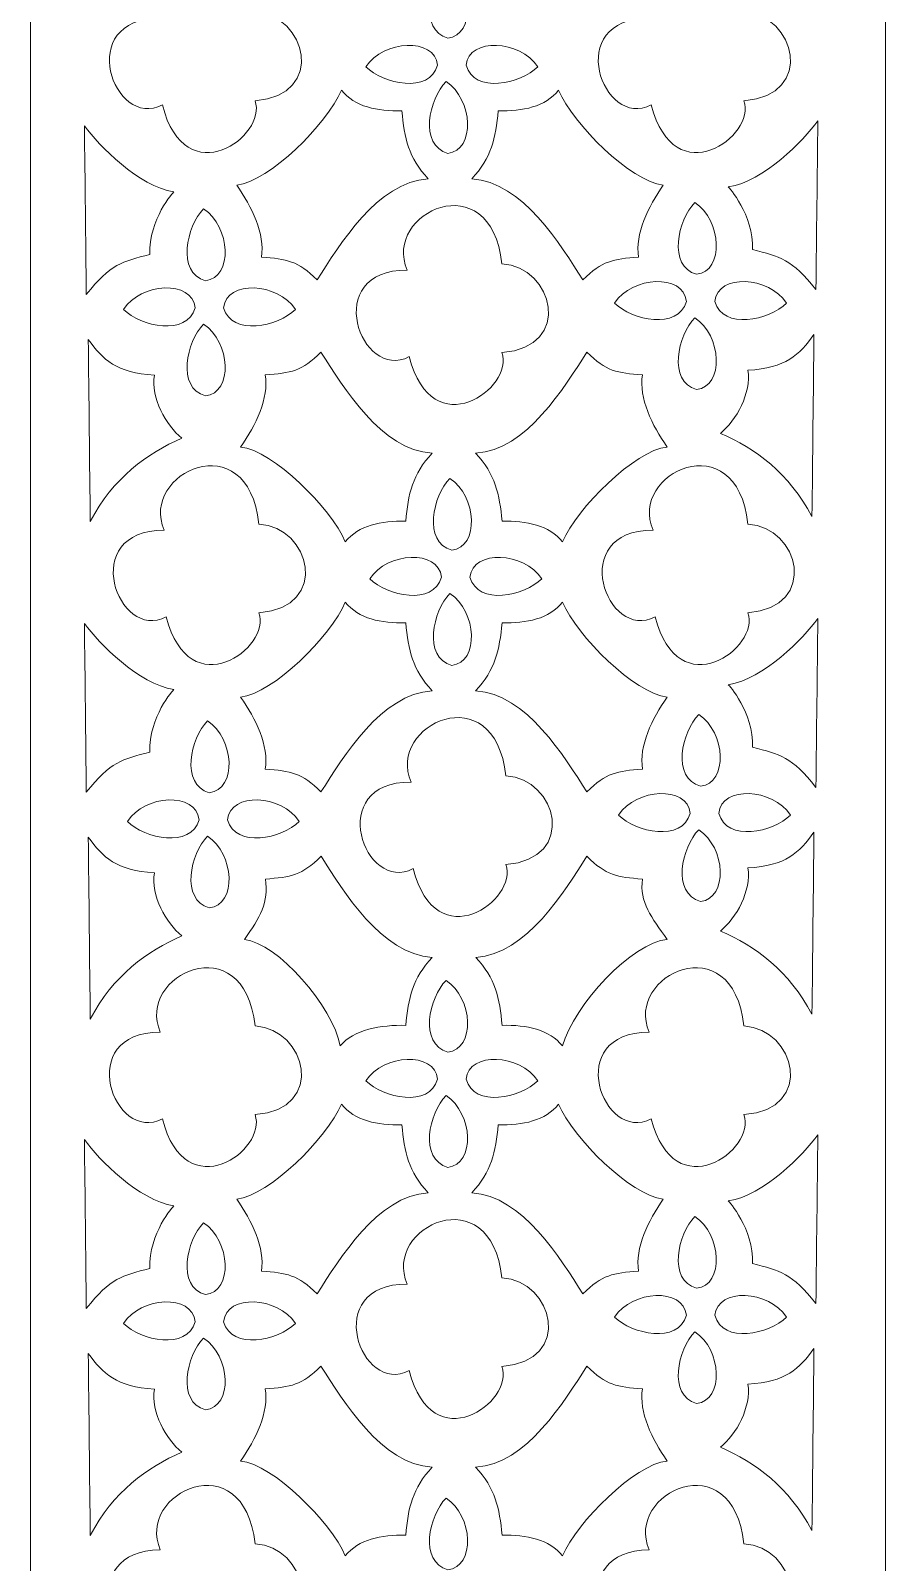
# Model space of a CAD drawing. Header units: centimetres. Extents: x -27.5 to -20.8, y -9.5 to 9.5.
# Drawn here: x -23.78 to -20.8, y -5.36 to -0.03 of the extents above; entities that cross this region are included whole.
import ezdxf

# ---------------------------------------------------------------- set-up
doc = ezdxf.new("R2010")
doc.units = ezdxf.units.CM
doc.header["$MEASUREMENT"] = 0
doc.layers.add('layer 1', color=7, linetype='Continuous')

msp = doc.modelspace()

# ---------------------------------------------------------------- linework, layer by layer
at = {"layer": 'layer 1', "color": 250, "lineweight": 9}
for points, knots in [([(-23.77503, 9.5), (-23.77503, 9.5), (-20.79884, 9.5), (-20.79884, 9.5), (-20.79884, 9.5), (-20.79884, 9.5), (-20.79884, -9.5), (-20.79884, -9.5), (-20.79884, -9.5), (-20.79884, -9.5), (-23.77503, -9.5), (-23.77503, -9.5), (-23.77503, -9.5), (-23.77503, -9.5), (-23.77503, 9.5), (-23.77503, 9.5)], [0, 0, 0, 0, 0.2, 0.2, 0.2, 0.2, 0.4, 0.4, 0.4, 0.4, 0.6, 0.6, 0.6, 0.6, 1, 1, 1, 1]), ([(-23.32351, 0.01209), (-23.6253, 0.01239), (-23.48585, -0.37872), (-23.31634, -0.28923), (-23.31634, -0.28923), (-23.23638, -0.60361), (-22.9496, -0.39825), (-22.99347, -0.27495), (-22.99347, -0.27495), (-22.74346, -0.25586), (-22.81469, 0.02399), (-22.99347, 0.03361), (-22.99347, 0.03361), (-23.03281, 0.38755), (-23.41033, 0.21126), (-23.32351, 0.01209)], [0, 0, 0, 0, 0.2, 0.2, 0.2, 0.2, 0.4, 0.4, 0.4, 0.4, 0.6, 0.6, 0.6, 0.6, 1, 1, 1, 1]), ([(-21.62119, 0.01209), (-21.92298, 0.01239), (-21.78353, -0.37872), (-21.61402, -0.28923), (-21.61402, -0.28923), (-21.53406, -0.60361), (-21.24728, -0.39825), (-21.29115, -0.27495), (-21.29115, -0.27495), (-21.04114, -0.25586), (-21.11237, 0.02399), (-21.29115, 0.03361), (-21.29115, 0.03361), (-21.33049, 0.38755), (-21.70801, 0.21126), (-21.62119, 0.01209)], [0, 0, 0, 0, 0.2, 0.2, 0.2, 0.2, 0.4, 0.4, 0.4, 0.4, 0.6, 0.6, 0.6, 0.6, 1, 1, 1, 1]), ([(-22.32843, 0.1925), (-22.38798, 0.13246), (-22.42354, -0.02853), (-22.32255, -0.05731), (-22.32255, -0.05731), (-22.22505, -0.04672), (-22.23454, 0.13123), (-22.32843, 0.1925)], [0, 0, 0, 0, 0.3333333, 0.3333333, 0.3333333, 0.3333333, 1, 1, 1, 1]), ([(-22.60772, -0.15725), (-22.54768, -0.2168), (-22.38669, -0.25237), (-22.35791, -0.15137), (-22.35791, -0.15137), (-22.3685, -0.05387), (-22.54646, -0.06336), (-22.60772, -0.15725)], [0, 0, 0, 0, 0.3333333, 0.3333333, 0.3333333, 0.3333333, 1, 1, 1, 1]), ([(-22.00914, -0.15725), (-22.06918, -0.2168), (-22.23017, -0.25237), (-22.25895, -0.15137), (-22.25895, -0.15137), (-22.24836, -0.05387), (-22.0704, -0.06336), (-22.00914, -0.15725)], [0, 0, 0, 0, 0.3333333, 0.3333333, 0.3333333, 0.3333333, 1, 1, 1, 1]), ([(-22.32843, -0.20855), (-22.38798, -0.26859), (-22.42354, -0.42957), (-22.32255, -0.45835), (-22.32255, -0.45835), (-22.22505, -0.44776), (-22.23454, -0.26981), (-22.32843, -0.20855)], [0, 0, 0, 0, 0.3333333, 0.3333333, 0.3333333, 0.3333333, 1, 1, 1, 1]), ([(-22.69288, -0.2385), (-22.64682, -0.29632), (-22.56793, -0.31231), (-22.48236, -0.31025), (-22.48236, -0.31025), (-22.47401, -0.40421), (-22.45879, -0.47492), (-22.39032, -0.54701), (-22.39032, -0.54701), (-22.56853, -0.5577), (-22.69913, -0.77758), (-22.77774, -0.89856), (-22.77774, -0.89856), (-22.84401, -0.83228), (-22.88288, -0.82595), (-22.97143, -0.81963), (-22.97143, -0.81963), (-22.95864, -0.73854), (-23.0042, -0.64441), (-23.05753, -0.56852), (-23.05753, -0.56852), (-22.94458, -0.55745), (-22.74271, -0.35555), (-22.69288, -0.2385)], [0, 0, 0, 0, 0.1428571, 0.1428571, 0.1428571, 0.1428571, 0.2857143, 0.2857143, 0.2857143, 0.2857143, 0.4285714, 0.4285714, 0.4285714, 0.4285714, 0.5714286, 0.5714286, 0.5714286, 0.5714286, 0.7142857, 0.7142857, 0.7142857, 0.7142857, 1, 1, 1, 1]), ([(-21.93664, -0.2385), (-21.9827, -0.29632), (-22.06159, -0.31231), (-22.14716, -0.31025), (-22.14716, -0.31025), (-22.15551, -0.40421), (-22.17074, -0.47492), (-22.2392, -0.54701), (-22.2392, -0.54701), (-22.061, -0.5577), (-21.93039, -0.77758), (-21.85179, -0.89856), (-21.85179, -0.89856), (-21.78551, -0.83228), (-21.74664, -0.82595), (-21.65809, -0.81963), (-21.65809, -0.81963), (-21.67089, -0.73854), (-21.62532, -0.64441), (-21.57199, -0.56852), (-21.57199, -0.56852), (-21.68494, -0.55745), (-21.88681, -0.35555), (-21.93664, -0.2385)], [0, 0, 0, 0, 0.1428571, 0.1428571, 0.1428571, 0.1428571, 0.2857143, 0.2857143, 0.2857143, 0.2857143, 0.4285714, 0.4285714, 0.4285714, 0.4285714, 0.5714286, 0.5714286, 0.5714286, 0.5714286, 0.7142857, 0.7142857, 0.7142857, 0.7142857, 1, 1, 1, 1]), ([(-23.58782, -0.36194), (-23.58543, -0.55564), (-23.58345, -0.75583), (-23.58106, -0.94954), (-23.58106, -0.94954), (-23.49705, -0.84324), (-23.45596, -0.83443), (-23.35976, -0.81022), (-23.35976, -0.81022), (-23.36463, -0.6876), (-23.27665, -0.59235), (-23.27599, -0.5923), (-23.27599, -0.5923), (-23.3999, -0.57311), (-23.53656, -0.43188), (-23.58782, -0.36194)], [0, 0, 0, 0, 0.2, 0.2, 0.2, 0.2, 0.4, 0.4, 0.4, 0.4, 0.6, 0.6, 0.6, 0.6, 1, 1, 1, 1]), ([(-21.0339, -0.34499), (-21.03629, -0.53869), (-21.03827, -0.73888), (-21.04066, -0.93259), (-21.04066, -0.93259), (-21.12467, -0.82629), (-21.16576, -0.81748), (-21.26196, -0.79327), (-21.26196, -0.79327), (-21.25709, -0.67065), (-21.34507, -0.5754), (-21.34573, -0.57535), (-21.34573, -0.57535), (-21.22182, -0.55616), (-21.08516, -0.41493), (-21.0339, -0.34499)], [0, 0, 0, 0, 0.2, 0.2, 0.2, 0.2, 0.4, 0.4, 0.4, 0.4, 0.6, 0.6, 0.6, 0.6, 1, 1, 1, 1]), ([(-22.46387, -0.86452), (-22.76567, -0.86421), (-22.62621, -1.25532), (-22.4567, -1.16584), (-22.4567, -1.16584), (-22.37674, -1.48021), (-22.08997, -1.27485), (-22.13383, -1.15155), (-22.13383, -1.15155), (-21.88382, -1.13246), (-21.95505, -0.85262), (-22.13383, -0.84299), (-22.13383, -0.84299), (-22.17318, -0.48905), (-22.55069, -0.66534), (-22.46387, -0.86452)], [0, 0, 0, 0, 0.2, 0.2, 0.2, 0.2, 0.4, 0.4, 0.4, 0.4, 0.6, 0.6, 0.6, 0.6, 1, 1, 1, 1]), ([(-21.46222, -0.62946), (-21.52177, -0.6895), (-21.55733, -0.85048), (-21.45634, -0.87927), (-21.45634, -0.87927), (-21.35883, -0.86867), (-21.36833, -0.69072), (-21.46222, -0.62946)], [0, 0, 0, 0, 0.3333333, 0.3333333, 0.3333333, 0.3333333, 1, 1, 1, 1]), ([(-23.17252, -0.65158), (-23.23207, -0.71162), (-23.26764, -0.8726), (-23.16664, -0.90139), (-23.16664, -0.90139), (-23.06914, -0.89079), (-23.07863, -0.71284), (-23.17252, -0.65158)], [0, 0, 0, 0, 0.3333333, 0.3333333, 0.3333333, 0.3333333, 1, 1, 1, 1]), ([(-23.45181, -1.00133), (-23.39177, -1.06088), (-23.23078, -1.09644), (-23.202, -0.99545), (-23.202, -0.99545), (-23.2126, -0.89795), (-23.39055, -0.90744), (-23.45181, -1.00133)], [0, 0, 0, 0, 0.3333333, 0.3333333, 0.3333333, 0.3333333, 1, 1, 1, 1]), ([(-22.85323, -1.00133), (-22.91328, -1.06088), (-23.07426, -1.09644), (-23.10304, -0.99545), (-23.10304, -0.99545), (-23.09245, -0.89795), (-22.9145, -0.90744), (-22.85323, -1.00133)], [0, 0, 0, 0, 0.3333333, 0.3333333, 0.3333333, 0.3333333, 1, 1, 1, 1]), ([(-21.7415, -0.97921), (-21.68146, -1.03876), (-21.52048, -1.07432), (-21.4917, -0.97333), (-21.4917, -0.97333), (-21.50229, -0.87582), (-21.68024, -0.88532), (-21.7415, -0.97921)], [0, 0, 0, 0, 0.3333333, 0.3333333, 0.3333333, 0.3333333, 1, 1, 1, 1]), ([(-21.14293, -0.97921), (-21.20297, -1.03876), (-21.36395, -1.07432), (-21.39274, -0.97333), (-21.39274, -0.97333), (-21.38214, -0.87582), (-21.20419, -0.88532), (-21.14293, -0.97921)], [0, 0, 0, 0, 0.3333333, 0.3333333, 0.3333333, 0.3333333, 1, 1, 1, 1]), ([(-23.17252, -1.05262), (-23.23207, -1.11266), (-23.26764, -1.27365), (-23.16664, -1.30243), (-23.16664, -1.30243), (-23.06914, -1.29184), (-23.07863, -1.11388), (-23.17252, -1.05262)], [0, 0, 0, 0, 0.3333333, 0.3333333, 0.3333333, 0.3333333, 1, 1, 1, 1]), ([(-21.46222, -1.0305), (-21.52177, -1.09054), (-21.55733, -1.25153), (-21.45634, -1.28031), (-21.45634, -1.28031), (-21.35883, -1.26971), (-21.36833, -1.09176), (-21.46222, -1.0305)], [0, 0, 0, 0, 0.3333333, 0.3333333, 0.3333333, 0.3333333, 1, 1, 1, 1]), ([(-23.57425, -1.10605), (-23.57186, -1.29975), (-23.56963, -1.54556), (-23.56724, -1.73927), (-23.56724, -1.73927), (-23.48819, -1.58853), (-23.36961, -1.50165), (-23.24833, -1.4497), (-23.24833, -1.4497), (-23.30362, -1.40478), (-23.3569, -1.30909), (-23.3441, -1.22998), (-23.3441, -1.22998), (-23.4771, -1.22251), (-23.52299, -1.17599), (-23.57425, -1.10605)], [0, 0, 0, 0, 0.2, 0.2, 0.2, 0.2, 0.4, 0.4, 0.4, 0.4, 0.6, 0.6, 0.6, 0.6, 1, 1, 1, 1]), ([(-21.04748, -1.0891), (-21.04987, -1.2828), (-21.05209, -1.52861), (-21.05448, -1.72232), (-21.05448, -1.72232), (-21.13354, -1.57158), (-21.25211, -1.4847), (-21.3734, -1.43275), (-21.3734, -1.43275), (-21.3181, -1.38783), (-21.26482, -1.29214), (-21.27762, -1.21303), (-21.27762, -1.21303), (-21.14463, -1.20555), (-21.09874, -1.15904), (-21.04748, -1.0891)], [0, 0, 0, 0, 0.2, 0.2, 0.2, 0.2, 0.4, 0.4, 0.4, 0.4, 0.6, 0.6, 0.6, 0.6, 1, 1, 1, 1]), ([(-22.67933, -1.81042), (-22.63328, -1.7526), (-22.55439, -1.73661), (-22.46882, -1.73866), (-22.46882, -1.73866), (-22.46046, -1.6447), (-22.44524, -1.574), (-22.37678, -1.50191), (-22.37678, -1.50191), (-22.55498, -1.49121), (-22.68559, -1.27134), (-22.76419, -1.15036), (-22.76419, -1.15036), (-22.83047, -1.21664), (-22.86934, -1.22296), (-22.95789, -1.22929), (-22.95789, -1.22929), (-22.94509, -1.31038), (-22.99066, -1.40451), (-23.04398, -1.4804), (-23.04398, -1.4804), (-22.93104, -1.49147), (-22.72917, -1.69337), (-22.67933, -1.81042)], [0, 0, 0, 0, 0.1428571, 0.1428571, 0.1428571, 0.1428571, 0.2857143, 0.2857143, 0.2857143, 0.2857143, 0.4285714, 0.4285714, 0.4285714, 0.4285714, 0.5714286, 0.5714286, 0.5714286, 0.5714286, 0.7142857, 0.7142857, 0.7142857, 0.7142857, 1, 1, 1, 1]), ([(-21.9231, -1.81042), (-21.96916, -1.7526), (-22.04805, -1.73661), (-22.13361, -1.73866), (-22.13361, -1.73866), (-22.14197, -1.6447), (-22.15719, -1.574), (-22.22566, -1.50191), (-22.22566, -1.50191), (-22.04745, -1.49121), (-21.91684, -1.27134), (-21.83824, -1.15036), (-21.83824, -1.15036), (-21.77196, -1.21664), (-21.7331, -1.22296), (-21.64454, -1.22929), (-21.64454, -1.22929), (-21.65734, -1.31038), (-21.61178, -1.40451), (-21.55845, -1.4804), (-21.55845, -1.4804), (-21.67139, -1.49147), (-21.87326, -1.69337), (-21.9231, -1.81042)], [0, 0, 0, 0, 0.1428571, 0.1428571, 0.1428571, 0.1428571, 0.2857143, 0.2857143, 0.2857143, 0.2857143, 0.4285714, 0.4285714, 0.4285714, 0.4285714, 0.5714286, 0.5714286, 0.5714286, 0.5714286, 0.7142857, 0.7142857, 0.7142857, 0.7142857, 1, 1, 1, 1]), ([(-23.30993, -1.7698), (-23.61172, -1.7695), (-23.47227, -2.16061), (-23.30276, -2.07112), (-23.30276, -2.07112), (-23.2228, -2.3855), (-22.93602, -2.18014), (-22.97989, -2.05683), (-22.97989, -2.05683), (-22.72988, -2.03775), (-22.80111, -1.7579), (-22.97989, -1.74827), (-22.97989, -1.74827), (-23.01924, -1.39434), (-23.39675, -1.57063), (-23.30993, -1.7698)], [0, 0, 0, 0, 0.2, 0.2, 0.2, 0.2, 0.4, 0.4, 0.4, 0.4, 0.6, 0.6, 0.6, 0.6, 1, 1, 1, 1]), ([(-21.60761, -1.7698), (-21.9094, -1.7695), (-21.76995, -2.16061), (-21.60044, -2.07112), (-21.60044, -2.07112), (-21.52048, -2.3855), (-21.2337, -2.18014), (-21.27757, -2.05683), (-21.27757, -2.05683), (-21.02756, -2.03775), (-21.09879, -1.7579), (-21.27757, -1.74827), (-21.27757, -1.74827), (-21.31692, -1.39434), (-21.69443, -1.57063), (-21.60761, -1.7698)], [0, 0, 0, 0, 0.2, 0.2, 0.2, 0.2, 0.4, 0.4, 0.4, 0.4, 0.6, 0.6, 0.6, 0.6, 1, 1, 1, 1]), ([(-22.31485, -1.58939), (-22.3744, -1.64943), (-22.40997, -1.81042), (-22.30897, -1.8392), (-22.30897, -1.8392), (-22.21147, -1.82861), (-22.22096, -1.65065), (-22.31485, -1.58939)], [0, 0, 0, 0, 0.3333333, 0.3333333, 0.3333333, 0.3333333, 1, 1, 1, 1]), ([(-22.59414, -1.93914), (-22.5341, -1.99869), (-22.37311, -2.03426), (-22.34433, -1.93326), (-22.34433, -1.93326), (-22.35493, -1.83576), (-22.53288, -1.84525), (-22.59414, -1.93914)], [0, 0, 0, 0, 0.3333333, 0.3333333, 0.3333333, 0.3333333, 1, 1, 1, 1]), ([(-21.99557, -1.93914), (-22.05561, -1.99869), (-22.21659, -2.03426), (-22.24537, -1.93326), (-22.24537, -1.93326), (-22.23478, -1.83576), (-22.05683, -1.84525), (-21.99557, -1.93914)], [0, 0, 0, 0, 0.3333333, 0.3333333, 0.3333333, 0.3333333, 1, 1, 1, 1]), ([(-22.6793, -2.02039), (-22.63324, -2.07821), (-22.55435, -2.09419), (-22.46879, -2.09214), (-22.46879, -2.09214), (-22.46043, -2.1861), (-22.44521, -2.2568), (-22.37674, -2.3289), (-22.37674, -2.3289), (-22.55495, -2.33959), (-22.68556, -2.55946), (-22.76416, -2.68044), (-22.76416, -2.68044), (-22.83044, -2.61417), (-22.8693, -2.60784), (-22.95786, -2.60152), (-22.95786, -2.60152), (-22.94506, -2.52043), (-22.99062, -2.4263), (-23.04395, -2.35041), (-23.04395, -2.35041), (-22.93101, -2.33934), (-22.72914, -2.13744), (-22.6793, -2.02039)], [0, 0, 0, 0, 0.1428571, 0.1428571, 0.1428571, 0.1428571, 0.2857143, 0.2857143, 0.2857143, 0.2857143, 0.4285714, 0.4285714, 0.4285714, 0.4285714, 0.5714286, 0.5714286, 0.5714286, 0.5714286, 0.7142857, 0.7142857, 0.7142857, 0.7142857, 1, 1, 1, 1]), ([(-22.31485, -1.99044), (-22.3744, -2.05048), (-22.40997, -2.21146), (-22.30897, -2.24024), (-22.30897, -2.24024), (-22.21147, -2.22965), (-22.22096, -2.0517), (-22.31485, -1.99044)], [0, 0, 0, 0, 0.3333333, 0.3333333, 0.3333333, 0.3333333, 1, 1, 1, 1]), ([(-21.92307, -2.02039), (-21.96912, -2.07821), (-22.04801, -2.09419), (-22.13358, -2.09214), (-22.13358, -2.09214), (-22.14194, -2.1861), (-22.15716, -2.2568), (-22.22562, -2.3289), (-22.22562, -2.3289), (-22.04742, -2.33959), (-21.91681, -2.55946), (-21.83821, -2.68044), (-21.83821, -2.68044), (-21.77193, -2.61417), (-21.73306, -2.60784), (-21.64451, -2.60152), (-21.64451, -2.60152), (-21.65731, -2.52043), (-21.61174, -2.4263), (-21.55842, -2.35041), (-21.55842, -2.35041), (-21.67136, -2.33934), (-21.87323, -2.13744), (-21.92307, -2.02039)], [0, 0, 0, 0, 0.1428571, 0.1428571, 0.1428571, 0.1428571, 0.2857143, 0.2857143, 0.2857143, 0.2857143, 0.4285714, 0.4285714, 0.4285714, 0.4285714, 0.5714286, 0.5714286, 0.5714286, 0.5714286, 0.7142857, 0.7142857, 0.7142857, 0.7142857, 1, 1, 1, 1]), ([(-21.0339, -2.07711), (-21.03629, -2.27081), (-21.03827, -2.471), (-21.04066, -2.66471), (-21.04066, -2.66471), (-21.12467, -2.55841), (-21.16576, -2.5496), (-21.26196, -2.52539), (-21.26196, -2.52539), (-21.25709, -2.40277), (-21.34507, -2.30752), (-21.34573, -2.30747), (-21.34573, -2.30747), (-21.22182, -2.28828), (-21.08516, -2.14705), (-21.0339, -2.07711)], [0, 0, 0, 0, 0.2, 0.2, 0.2, 0.2, 0.4, 0.4, 0.4, 0.4, 0.6, 0.6, 0.6, 0.6, 1, 1, 1, 1]), ([(-23.58782, -2.09406), (-23.58543, -2.28776), (-23.58345, -2.48795), (-23.58106, -2.68166), (-23.58106, -2.68166), (-23.49705, -2.57536), (-23.45596, -2.56655), (-23.35976, -2.54234), (-23.35976, -2.54234), (-23.36463, -2.41972), (-23.27665, -2.32447), (-23.27599, -2.32442), (-23.27599, -2.32442), (-23.3999, -2.30523), (-23.53656, -2.164), (-23.58782, -2.09406)], [0, 0, 0, 0, 0.2, 0.2, 0.2, 0.2, 0.4, 0.4, 0.4, 0.4, 0.6, 0.6, 0.6, 0.6, 1, 1, 1, 1]), ([(-22.45029, -2.64641), (-22.75209, -2.6461), (-22.61263, -3.03721), (-22.44312, -2.94773), (-22.44312, -2.94773), (-22.36316, -3.2621), (-22.07639, -3.05674), (-22.12026, -2.93344), (-22.12026, -2.93344), (-21.87025, -2.91435), (-21.94147, -2.63451), (-22.12026, -2.62488), (-22.12026, -2.62488), (-22.1596, -2.27094), (-22.53712, -2.44723), (-22.45029, -2.64641)], [0, 0, 0, 0, 0.2, 0.2, 0.2, 0.2, 0.4, 0.4, 0.4, 0.4, 0.6, 0.6, 0.6, 0.6, 1, 1, 1, 1]), ([(-23.15895, -2.43347), (-23.21849, -2.49351), (-23.25406, -2.65449), (-23.15306, -2.68327), (-23.15306, -2.68327), (-23.05556, -2.67268), (-23.06505, -2.49473), (-23.15895, -2.43347)], [0, 0, 0, 0, 0.3333333, 0.3333333, 0.3333333, 0.3333333, 1, 1, 1, 1]), ([(-21.44864, -2.41135), (-21.50819, -2.47139), (-21.54375, -2.63237), (-21.44276, -2.66115), (-21.44276, -2.66115), (-21.34526, -2.65056), (-21.35475, -2.47261), (-21.44864, -2.41135)], [0, 0, 0, 0, 0.3333333, 0.3333333, 0.3333333, 0.3333333, 1, 1, 1, 1]), ([(-21.72793, -2.7611), (-21.66789, -2.82065), (-21.5069, -2.85621), (-21.47812, -2.75521), (-21.47812, -2.75521), (-21.48871, -2.65771), (-21.66666, -2.66721), (-21.72793, -2.7611)], [0, 0, 0, 0, 0.3333333, 0.3333333, 0.3333333, 0.3333333, 1, 1, 1, 1]), ([(-21.12935, -2.7611), (-21.18939, -2.82065), (-21.35038, -2.85621), (-21.37916, -2.75521), (-21.37916, -2.75521), (-21.36856, -2.65771), (-21.19061, -2.66721), (-21.12935, -2.7611)], [0, 0, 0, 0, 0.3333333, 0.3333333, 0.3333333, 0.3333333, 1, 1, 1, 1]), ([(-23.43823, -2.78322), (-23.37819, -2.84277), (-23.21721, -2.87833), (-23.18842, -2.77734), (-23.18842, -2.77734), (-23.19902, -2.67983), (-23.37697, -2.68933), (-23.43823, -2.78322)], [0, 0, 0, 0, 0.3333333, 0.3333333, 0.3333333, 0.3333333, 1, 1, 1, 1]), ([(-22.83966, -2.78322), (-22.8997, -2.84277), (-23.06068, -2.87833), (-23.08946, -2.77734), (-23.08946, -2.77734), (-23.07887, -2.67983), (-22.90092, -2.68933), (-22.83966, -2.78322)], [0, 0, 0, 0, 0.3333333, 0.3333333, 0.3333333, 0.3333333, 1, 1, 1, 1]), ([(-21.44864, -2.81239), (-21.50819, -2.87243), (-21.54375, -3.03341), (-21.44276, -3.0622), (-21.44276, -3.0622), (-21.34526, -3.0516), (-21.35475, -2.87365), (-21.44864, -2.81239)], [0, 0, 0, 0, 0.3333333, 0.3333333, 0.3333333, 0.3333333, 1, 1, 1, 1]), ([(-21.04748, -2.82122), (-21.04987, -3.01492), (-21.05209, -3.26073), (-21.05448, -3.45444), (-21.05448, -3.45444), (-21.13354, -3.3037), (-21.25211, -3.21682), (-21.3734, -3.16487), (-21.3734, -3.16487), (-21.3181, -3.11995), (-21.26482, -3.02426), (-21.27762, -2.94515), (-21.27762, -2.94515), (-21.14463, -2.93768), (-21.09874, -2.89116), (-21.04748, -2.82122)], [0, 0, 0, 0, 0.2, 0.2, 0.2, 0.2, 0.4, 0.4, 0.4, 0.4, 0.6, 0.6, 0.6, 0.6, 1, 1, 1, 1]), ([(-23.57425, -2.83817), (-23.57186, -3.03187), (-23.56963, -3.27768), (-23.56724, -3.47139), (-23.56724, -3.47139), (-23.48819, -3.32065), (-23.36961, -3.23378), (-23.24833, -3.18182), (-23.24833, -3.18182), (-23.30362, -3.1369), (-23.3569, -3.04121), (-23.3441, -2.9621), (-23.3441, -2.9621), (-23.4771, -2.95463), (-23.52299, -2.90811), (-23.57425, -2.83817)], [0, 0, 0, 0, 0.2, 0.2, 0.2, 0.2, 0.4, 0.4, 0.4, 0.4, 0.6, 0.6, 0.6, 0.6, 1, 1, 1, 1]), ([(-23.15895, -2.83451), (-23.21849, -2.89455), (-23.25406, -3.05554), (-23.15306, -3.08432), (-23.15306, -3.08432), (-23.05556, -3.07372), (-23.06505, -2.89577), (-23.15895, -2.83451)], [0, 0, 0, 0, 0.3333333, 0.3333333, 0.3333333, 0.3333333, 1, 1, 1, 1]), ([(-22.6972, -3.5649), (-22.65114, -3.50708), (-22.5541, -3.49109), (-22.46853, -3.49314), (-22.46853, -3.49314), (-22.46018, -3.39918), (-22.44495, -3.32848), (-22.37649, -3.25639), (-22.37649, -3.25639), (-22.55469, -3.24569), (-22.6853, -3.02582), (-22.7639, -2.90484), (-22.7639, -2.90484), (-22.83018, -2.97112), (-22.86905, -2.97744), (-22.9576, -2.98377), (-22.9576, -2.98377), (-22.9448, -3.06486), (-22.97696, -3.11841), (-23.03029, -3.1943), (-23.03029, -3.1943), (-22.91734, -3.20537), (-22.7211, -3.42702), (-22.6972, -3.5649)], [0, 0, 0, 0, 0.1428571, 0.1428571, 0.1428571, 0.1428571, 0.2857143, 0.2857143, 0.2857143, 0.2857143, 0.4285714, 0.4285714, 0.4285714, 0.4285714, 0.5714286, 0.5714286, 0.5714286, 0.5714286, 0.7142857, 0.7142857, 0.7142857, 0.7142857, 1, 1, 1, 1]), ([(-21.92281, -3.5649), (-21.96887, -3.50708), (-22.04776, -3.49109), (-22.13333, -3.49314), (-22.13333, -3.49314), (-22.14168, -3.39918), (-22.1569, -3.32848), (-22.22537, -3.25639), (-22.22537, -3.25639), (-22.04716, -3.24569), (-21.91656, -3.02582), (-21.83795, -2.90484), (-21.83795, -2.90484), (-21.77168, -2.97112), (-21.73281, -2.97744), (-21.64426, -2.98377), (-21.64426, -2.98377), (-21.65705, -3.06486), (-21.61174, -3.11793), (-21.55842, -3.19382), (-21.55842, -3.19382), (-21.67848, -3.2032), (-21.88399, -3.42232), (-21.92281, -3.5649)], [0, 0, 0, 0, 0.1428571, 0.1428571, 0.1428571, 0.1428571, 0.2857143, 0.2857143, 0.2857143, 0.2857143, 0.4285714, 0.4285714, 0.4285714, 0.4285714, 0.5714286, 0.5714286, 0.5714286, 0.5714286, 0.7142857, 0.7142857, 0.7142857, 0.7142857, 1, 1, 1, 1]), ([(-23.32351, -3.51684), (-23.6253, -3.51654), (-23.48585, -3.90765), (-23.31634, -3.81816), (-23.31634, -3.81816), (-23.23638, -4.13253), (-22.9496, -3.92717), (-22.99347, -3.80387), (-22.99347, -3.80387), (-22.74346, -3.78478), (-22.81469, -3.50494), (-22.99347, -3.49531), (-22.99347, -3.49531), (-23.03281, -3.14138), (-23.41033, -3.31767), (-23.32351, -3.51684)], [0, 0, 0, 0, 0.2, 0.2, 0.2, 0.2, 0.4, 0.4, 0.4, 0.4, 0.6, 0.6, 0.6, 0.6, 1, 1, 1, 1]), ([(-21.62119, -3.51684), (-21.92298, -3.51654), (-21.78353, -3.90765), (-21.61402, -3.81816), (-21.61402, -3.81816), (-21.53406, -4.13253), (-21.24728, -3.92717), (-21.29115, -3.80387), (-21.29115, -3.80387), (-21.04114, -3.78478), (-21.11237, -3.50494), (-21.29115, -3.49531), (-21.29115, -3.49531), (-21.33049, -3.14138), (-21.70801, -3.31767), (-21.62119, -3.51684)], [0, 0, 0, 0, 0.2, 0.2, 0.2, 0.2, 0.4, 0.4, 0.4, 0.4, 0.6, 0.6, 0.6, 0.6, 1, 1, 1, 1]), ([(-22.32843, -3.33643), (-22.38798, -3.39647), (-22.42354, -3.55745), (-22.32255, -3.58624), (-22.32255, -3.58624), (-22.22505, -3.57564), (-22.23454, -3.39769), (-22.32843, -3.33643)], [0, 0, 0, 0, 0.3333333, 0.3333333, 0.3333333, 0.3333333, 1, 1, 1, 1]), ([(-22.60772, -3.68618), (-22.54768, -3.74573), (-22.38669, -3.78129), (-22.35791, -3.6803), (-22.35791, -3.6803), (-22.3685, -3.5828), (-22.54646, -3.59229), (-22.60772, -3.68618)], [0, 0, 0, 0, 0.3333333, 0.3333333, 0.3333333, 0.3333333, 1, 1, 1, 1]), ([(-22.00914, -3.68618), (-22.06918, -3.74573), (-22.23017, -3.78129), (-22.25895, -3.6803), (-22.25895, -3.6803), (-22.24836, -3.5828), (-22.0704, -3.59229), (-22.00914, -3.68618)], [0, 0, 0, 0, 0.3333333, 0.3333333, 0.3333333, 0.3333333, 1, 1, 1, 1]), ([(-22.69288, -3.76743), (-22.64682, -3.82525), (-22.56793, -3.84123), (-22.48236, -3.83918), (-22.48236, -3.83918), (-22.47401, -3.93314), (-22.45879, -4.00384), (-22.39032, -4.07593), (-22.39032, -4.07593), (-22.56853, -4.08663), (-22.69913, -4.3065), (-22.77774, -4.42748), (-22.77774, -4.42748), (-22.84401, -4.3612), (-22.88288, -4.35488), (-22.97143, -4.34856), (-22.97143, -4.34856), (-22.95864, -4.26746), (-23.0042, -4.17334), (-23.05753, -4.09745), (-23.05753, -4.09745), (-22.94458, -4.08638), (-22.74271, -3.88447), (-22.69288, -3.76743)], [0, 0, 0, 0, 0.1428571, 0.1428571, 0.1428571, 0.1428571, 0.2857143, 0.2857143, 0.2857143, 0.2857143, 0.4285714, 0.4285714, 0.4285714, 0.4285714, 0.5714286, 0.5714286, 0.5714286, 0.5714286, 0.7142857, 0.7142857, 0.7142857, 0.7142857, 1, 1, 1, 1]), ([(-22.32843, -3.73747), (-22.38798, -3.79751), (-22.42354, -3.9585), (-22.32255, -3.98728), (-22.32255, -3.98728), (-22.22505, -3.97669), (-22.23454, -3.79874), (-22.32843, -3.73747)], [0, 0, 0, 0, 0.3333333, 0.3333333, 0.3333333, 0.3333333, 1, 1, 1, 1]), ([(-21.93664, -3.76743), (-21.9827, -3.82525), (-22.06159, -3.84123), (-22.14716, -3.83918), (-22.14716, -3.83918), (-22.15551, -3.93314), (-22.17074, -4.00384), (-22.2392, -4.07593), (-22.2392, -4.07593), (-22.061, -4.08663), (-21.93039, -4.3065), (-21.85179, -4.42748), (-21.85179, -4.42748), (-21.78551, -4.3612), (-21.74664, -4.35488), (-21.65809, -4.34856), (-21.65809, -4.34856), (-21.67089, -4.26746), (-21.62532, -4.17334), (-21.57199, -4.09745), (-21.57199, -4.09745), (-21.68494, -4.08638), (-21.88681, -3.88447), (-21.93664, -3.76743)], [0, 0, 0, 0, 0.1428571, 0.1428571, 0.1428571, 0.1428571, 0.2857143, 0.2857143, 0.2857143, 0.2857143, 0.4285714, 0.4285714, 0.4285714, 0.4285714, 0.5714286, 0.5714286, 0.5714286, 0.5714286, 0.7142857, 0.7142857, 0.7142857, 0.7142857, 1, 1, 1, 1]), ([(-23.58782, -3.89086), (-23.58543, -4.08456), (-23.58345, -4.28475), (-23.58106, -4.47847), (-23.58106, -4.47847), (-23.49705, -4.37217), (-23.45596, -4.36336), (-23.35976, -4.33915), (-23.35976, -4.33915), (-23.36463, -4.21653), (-23.27665, -4.12128), (-23.27599, -4.12123), (-23.27599, -4.12123), (-23.3999, -4.10204), (-23.53656, -3.9608), (-23.58782, -3.89086)], [0, 0, 0, 0, 0.2, 0.2, 0.2, 0.2, 0.4, 0.4, 0.4, 0.4, 0.6, 0.6, 0.6, 0.6, 1, 1, 1, 1]), ([(-21.0339, -3.87391), (-21.03629, -4.06761), (-21.03827, -4.2678), (-21.04066, -4.46152), (-21.04066, -4.46152), (-21.12467, -4.35522), (-21.16576, -4.34641), (-21.26196, -4.3222), (-21.26196, -4.3222), (-21.25709, -4.19958), (-21.34507, -4.10433), (-21.34573, -4.10428), (-21.34573, -4.10428), (-21.22182, -4.08509), (-21.08516, -3.94385), (-21.0339, -3.87391)], [0, 0, 0, 0, 0.2, 0.2, 0.2, 0.2, 0.4, 0.4, 0.4, 0.4, 0.6, 0.6, 0.6, 0.6, 1, 1, 1, 1]), ([(-22.46387, -4.39344), (-22.76567, -4.39314), (-22.62621, -4.78425), (-22.4567, -4.69477), (-22.4567, -4.69477), (-22.37674, -5.00914), (-22.08997, -4.80378), (-22.13383, -4.68048), (-22.13383, -4.68048), (-21.88382, -4.66139), (-21.95505, -4.38154), (-22.13383, -4.37192), (-22.13383, -4.37192), (-22.17318, -4.01798), (-22.55069, -4.19427), (-22.46387, -4.39344)], [0, 0, 0, 0, 0.2, 0.2, 0.2, 0.2, 0.4, 0.4, 0.4, 0.4, 0.6, 0.6, 0.6, 0.6, 1, 1, 1, 1]), ([(-23.17252, -4.18051), (-23.23207, -4.24055), (-23.26764, -4.40153), (-23.16664, -4.43031), (-23.16664, -4.43031), (-23.06914, -4.41972), (-23.07863, -4.24177), (-23.17252, -4.18051)], [0, 0, 0, 0, 0.3333333, 0.3333333, 0.3333333, 0.3333333, 1, 1, 1, 1]), ([(-21.46222, -4.15838), (-21.52177, -4.21843), (-21.55733, -4.37941), (-21.45634, -4.40819), (-21.45634, -4.40819), (-21.35883, -4.3976), (-21.36833, -4.21965), (-21.46222, -4.15838)], [0, 0, 0, 0, 0.3333333, 0.3333333, 0.3333333, 0.3333333, 1, 1, 1, 1]), ([(-21.7415, -4.50813), (-21.68146, -4.56768), (-21.52048, -4.60325), (-21.4917, -4.50225), (-21.4917, -4.50225), (-21.50229, -4.40475), (-21.68024, -4.41424), (-21.7415, -4.50813)], [0, 0, 0, 0, 0.3333333, 0.3333333, 0.3333333, 0.3333333, 1, 1, 1, 1]), ([(-21.14293, -4.50813), (-21.20297, -4.56768), (-21.36395, -4.60325), (-21.39274, -4.50225), (-21.39274, -4.50225), (-21.38214, -4.40475), (-21.20419, -4.41424), (-21.14293, -4.50813)], [0, 0, 0, 0, 0.3333333, 0.3333333, 0.3333333, 0.3333333, 1, 1, 1, 1]), ([(-23.45181, -4.53026), (-23.39177, -4.5898), (-23.23078, -4.62537), (-23.202, -4.52437), (-23.202, -4.52437), (-23.2126, -4.42687), (-23.39055, -4.43636), (-23.45181, -4.53026)], [0, 0, 0, 0, 0.3333333, 0.3333333, 0.3333333, 0.3333333, 1, 1, 1, 1]), ([(-22.85323, -4.53026), (-22.91328, -4.5898), (-23.07426, -4.62537), (-23.10304, -4.52437), (-23.10304, -4.52437), (-23.09245, -4.42687), (-22.9145, -4.43636), (-22.85323, -4.53026)], [0, 0, 0, 0, 0.3333333, 0.3333333, 0.3333333, 0.3333333, 1, 1, 1, 1]), ([(-23.17252, -4.58155), (-23.23207, -4.64159), (-23.26764, -4.80257), (-23.16664, -4.83136), (-23.16664, -4.83136), (-23.06914, -4.82076), (-23.07863, -4.64281), (-23.17252, -4.58155)], [0, 0, 0, 0, 0.3333333, 0.3333333, 0.3333333, 0.3333333, 1, 1, 1, 1]), ([(-21.46222, -4.55943), (-21.52177, -4.61947), (-21.55733, -4.78045), (-21.45634, -4.80924), (-21.45634, -4.80924), (-21.35883, -4.79864), (-21.36833, -4.62069), (-21.46222, -4.55943)], [0, 0, 0, 0, 0.3333333, 0.3333333, 0.3333333, 0.3333333, 1, 1, 1, 1]), ([(-23.57425, -4.63498), (-23.57186, -4.82868), (-23.56963, -5.07448), (-23.56724, -5.2682), (-23.56724, -5.2682), (-23.48819, -5.11746), (-23.36961, -5.03058), (-23.24833, -4.97863), (-23.24833, -4.97863), (-23.30362, -4.93371), (-23.3569, -4.83802), (-23.3441, -4.75891), (-23.3441, -4.75891), (-23.4771, -4.75143), (-23.52299, -4.70492), (-23.57425, -4.63498)], [0, 0, 0, 0, 0.2, 0.2, 0.2, 0.2, 0.4, 0.4, 0.4, 0.4, 0.6, 0.6, 0.6, 0.6, 1, 1, 1, 1]), ([(-21.04748, -4.61803), (-21.04987, -4.81173), (-21.05209, -5.05753), (-21.05448, -5.25125), (-21.05448, -5.25125), (-21.13354, -5.1005), (-21.25211, -5.01363), (-21.3734, -4.96168), (-21.3734, -4.96168), (-21.3181, -4.91676), (-21.26482, -4.82107), (-21.27762, -4.74196), (-21.27762, -4.74196), (-21.14463, -4.73448), (-21.09874, -4.68797), (-21.04748, -4.61803)], [0, 0, 0, 0, 0.2, 0.2, 0.2, 0.2, 0.4, 0.4, 0.4, 0.4, 0.6, 0.6, 0.6, 0.6, 1, 1, 1, 1]), ([(-22.67933, -5.33934), (-22.63328, -5.28152), (-22.55439, -5.26554), (-22.46882, -5.26759), (-22.46882, -5.26759), (-22.46046, -5.17363), (-22.44524, -5.10293), (-22.37678, -5.03084), (-22.37678, -5.03084), (-22.55498, -5.02014), (-22.68559, -4.80027), (-22.76419, -4.67929), (-22.76419, -4.67929), (-22.83047, -4.74557), (-22.86934, -4.75189), (-22.95789, -4.75821), (-22.95789, -4.75821), (-22.94509, -4.83931), (-22.99066, -4.93344), (-23.04398, -5.00932), (-23.04398, -5.00932), (-22.93104, -5.02039), (-22.72917, -5.2223), (-22.67933, -5.33934)], [0, 0, 0, 0, 0.1428571, 0.1428571, 0.1428571, 0.1428571, 0.2857143, 0.2857143, 0.2857143, 0.2857143, 0.4285714, 0.4285714, 0.4285714, 0.4285714, 0.5714286, 0.5714286, 0.5714286, 0.5714286, 0.7142857, 0.7142857, 0.7142857, 0.7142857, 1, 1, 1, 1]), ([(-21.9231, -5.33934), (-21.96916, -5.28152), (-22.04805, -5.26554), (-22.13361, -5.26759), (-22.13361, -5.26759), (-22.14197, -5.17363), (-22.15719, -5.10293), (-22.22566, -5.03084), (-22.22566, -5.03084), (-22.04745, -5.02014), (-21.91684, -4.80027), (-21.83824, -4.67929), (-21.83824, -4.67929), (-21.77196, -4.74557), (-21.7331, -4.75189), (-21.64454, -4.75821), (-21.64454, -4.75821), (-21.65734, -4.83931), (-21.61178, -4.93344), (-21.55845, -5.00932), (-21.55845, -5.00932), (-21.67139, -5.02039), (-21.87326, -5.2223), (-21.9231, -5.33934)], [0, 0, 0, 0, 0.1428571, 0.1428571, 0.1428571, 0.1428571, 0.2857143, 0.2857143, 0.2857143, 0.2857143, 0.4285714, 0.4285714, 0.4285714, 0.4285714, 0.5714286, 0.5714286, 0.5714286, 0.5714286, 0.7142857, 0.7142857, 0.7142857, 0.7142857, 1, 1, 1, 1]), ([(-23.32351, -5.31877), (-23.6253, -5.31846), (-23.48585, -5.70957), (-23.31634, -5.62009), (-23.31634, -5.62009), (-23.23638, -5.93446), (-22.9496, -5.7291), (-22.99347, -5.6058), (-22.99347, -5.6058), (-22.74346, -5.58671), (-22.81469, -5.30687), (-22.99347, -5.29724), (-22.99347, -5.29724), (-23.03281, -4.9433), (-23.41033, -5.11959), (-23.32351, -5.31877)], [0, 0, 0, 0, 0.2, 0.2, 0.2, 0.2, 0.4, 0.4, 0.4, 0.4, 0.6, 0.6, 0.6, 0.6, 1, 1, 1, 1]), ([(-21.62119, -5.31877), (-21.92298, -5.31846), (-21.78353, -5.70957), (-21.61402, -5.62009), (-21.61402, -5.62009), (-21.53406, -5.93446), (-21.24728, -5.7291), (-21.29115, -5.6058), (-21.29115, -5.6058), (-21.04114, -5.58671), (-21.11237, -5.30687), (-21.29115, -5.29724), (-21.29115, -5.29724), (-21.33049, -4.9433), (-21.70801, -5.11959), (-21.62119, -5.31877)], [0, 0, 0, 0, 0.2, 0.2, 0.2, 0.2, 0.4, 0.4, 0.4, 0.4, 0.6, 0.6, 0.6, 0.6, 1, 1, 1, 1]), ([(-22.32843, -5.13836), (-22.38798, -5.1984), (-22.42354, -5.35938), (-22.32255, -5.38816), (-22.32255, -5.38816), (-22.22505, -5.37757), (-22.23454, -5.19962), (-22.32843, -5.13836)], [0, 0, 0, 0, 0.3333333, 0.3333333, 0.3333333, 0.3333333, 1, 1, 1, 1])]:
    msp.add_open_spline(points, degree=3, knots=knots, dxfattribs=at)

doc.saveas('drawing.dxf')
